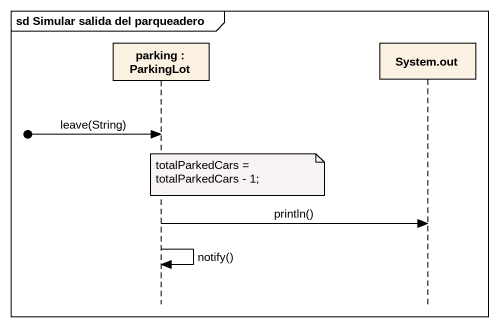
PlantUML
@startuml
mainframe sd Simular salida del parqueadero
hide footbox
participant "parking : ParkingLot" as parking
participant "System.out" as System_out

[o-> parking : leave(String)
note over parking : totalParkedCars = totalParkedCars - 1;
parking -> System_out : println()
parking -> parking : notify()
@enduml
